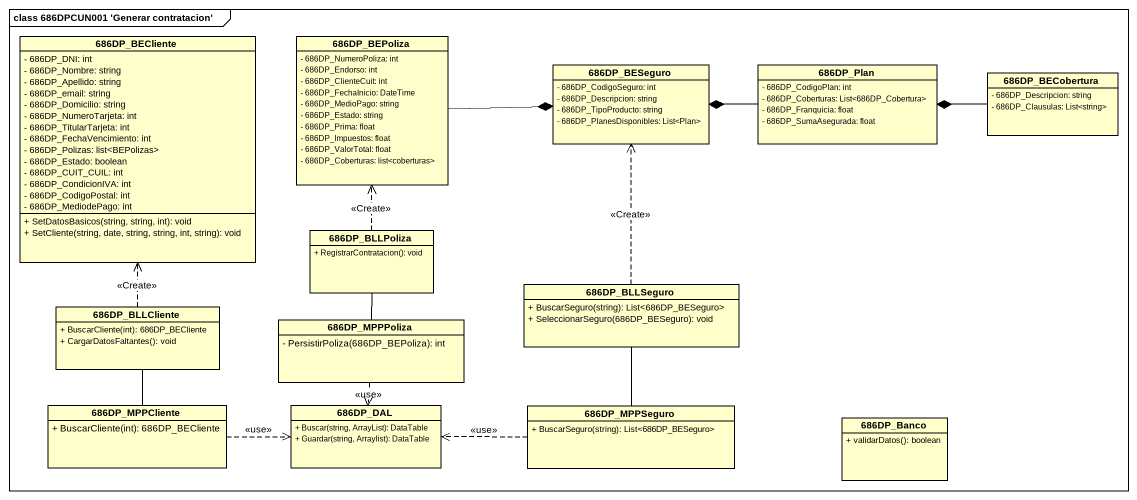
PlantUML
@startuml
mainframe class 686DPCUN001 'Generar contratacion'
hide circle
hide empty members
skinparam classAttributeIconSize 0
class "686DP_BECliente" as c686DP_BECliente {
  - 686DP_DNI: int
  - 686DP_Nombre: string
  - 686DP_Apellido: string
  - 686DP_email: string
  - 686DP_Domicilio: string
  - 686DP_NumeroTarjeta: int
  - 686DP_TitularTarjeta: int
  - 686DP_FechaVencimiento: int
  - 686DP_Polizas: list<BEPolizas>
  - 686DP_Estado: boolean
  - 686DP_CUIT_CUIL: int
  - 686DP_CondicionIVA: int
  - 686DP_CodigoPostal: int
  - 686DP_MediodePago: int
  + SetDatosBasicos(string, string, int): void
  + SetCliente(string, date, string, string, int, string): void
}
class "686DP_BEPoliza" as c686DP_BEPoliza {
  - 686DP_NumeroPoliza: int
  - 686DP_Endorso: int
  - 686DP_ClienteCuit: int
  - 686DP_FechaInicio: DateTime
  - 686DP_MedioPago: string
  - 686DP_Estado: string
  - 686DP_Prima: float
  - 686DP_Impuestos: float
  - 686DP_ValorTotal: float
  - 686DP_Coberturas: list<coberturas>
}
class "686DP_BESeguro" as c686DP_BESeguro {
  - 686DP_CodigoSeguro: int
  - 686DP_Descripcion: string
  - 686DP_TipoProducto: string
  - 686DP_PlanesDisponibles: List<Plan>
}
class "686DP_Plan" as c686DP_Plan {
  - 686DP_CodigoPlan: int
  - 686DP_Coberturas: List<686DP_Cobertura>
  - 686DP_Franquicia: float
  - 686DP_SumaAsegurada: float
}
class "686DP_BECobertura" as c686DP_BECobertura {
  - 686DP_Descripcion: string
  - 686DP_Clausulas: List<string>
}
class "686DP_BLLPoliza" as c686DP_BLLPoliza {
  + RegistrarContratacion(): void
}
class "686DP_BLLCliente" as c686DP_BLLCliente {
  + BuscarCliente(int): 686DP_BECliente
  + CargarDatosFaltantes(): void
}
class "686DP_BLLSeguro" as c686DP_BLLSeguro {
  + BuscarSeguro(string): List<686DP_BESeguro>
  + SeleccionarSeguro(686DP_BESeguro): void
}
class "686DP_MPPPoliza" as c686DP_MPPPoliza {
  {field} - PersistirPoliza(686DP_BEPoliza): int
}
class "686DP_MPPCliente" as c686DP_MPPCliente {
  + BuscarCliente(int): 686DP_BECliente
}
class "686DP_DAL" as c686DP_DAL {
  + Buscar(string, ArrayList): DataTable
  + Guardar(string, Arraylist): DataTable
}
class "686DP_MPPSeguro" as c686DP_MPPSeguro {
  + BuscarSeguro(string): List<686DP_BESeguro>
}
class "686DP_Banco" as c686DP_Banco {
  + validarDatos(): boolean
}
c686DP_BEPoliza -right-* c686DP_BESeguro
c686DP_Plan -left-* c686DP_BESeguro
c686DP_BECobertura -left-* c686DP_Plan
c686DP_BLLPoliza .up.> c686DP_BEPoliza : <<Create>>
c686DP_BLLPoliza -- c686DP_MPPPoliza
c686DP_BLLCliente .up.> c686DP_BECliente : <<Create>>
c686DP_BLLCliente -- c686DP_MPPCliente
c686DP_BLLSeguro .up.> c686DP_BESeguro : <<Create>>
c686DP_BLLSeguro -- c686DP_MPPSeguro
c686DP_MPPPoliza ..> c686DP_DAL : <<use>>
c686DP_MPPCliente .right.> c686DP_DAL : <<use>>
c686DP_MPPSeguro .left.> c686DP_DAL : <<use>>
@enduml
